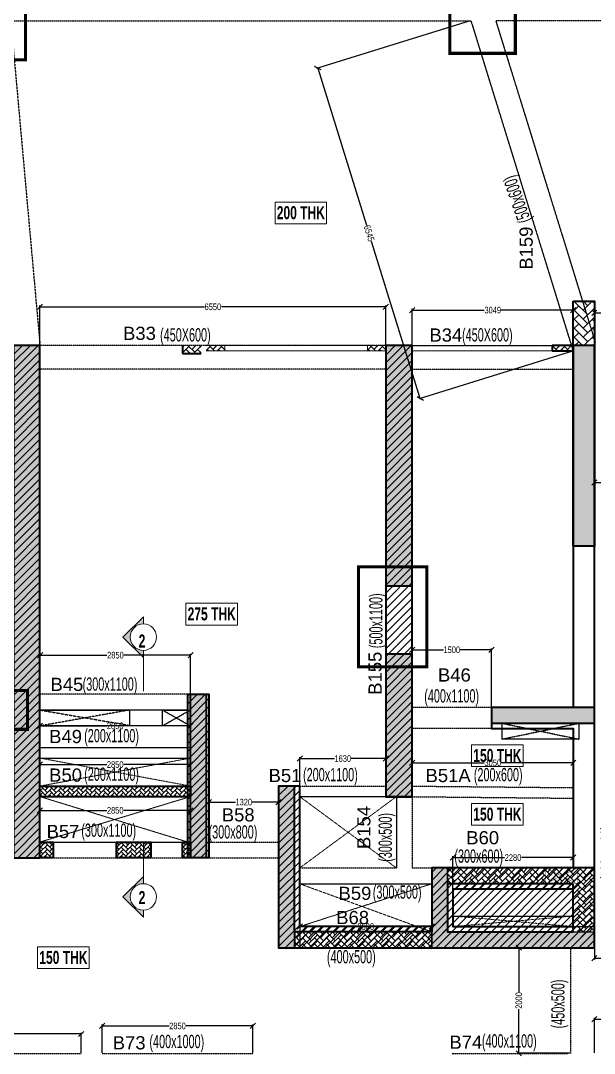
# Model space of a CAD drawing. Header units: millimetres. Extents: x 18542 to 87256, y 14692 to 73451.
# Drawn here: x 40774 to 51640, y 34012 to 53562 of the extents above; entities that cross this region are included whole.
import ezdxf
from ezdxf.enums import TextEntityAlignment as Align

# ---------------------------------------------------------------- set-up
doc = ezdxf.new("R2010")
doc.units = ezdxf.units.MM
doc.linetypes.add('HIDDEN', pattern=[0.375, 0.25, -0.125])
for name, color, linetype, lineweight in [('A-FLOR-IDEN', 11, 'Continuous', 9), ('A-HIDD-ABVE', 8, 'HIDDEN', 20), ('G-ANNO-SYMB', 1, 'Continuous', 9), ('S-BEAM-IDEN', 2, 'Continuous', 9), ('S-COLS', 5, 'Continuous', 35), ('S-WALL', 4, 'Continuous', 18)]:
    doc.layers.add(name, color=color, linetype=linetype, lineweight=lineweight)
for name, color, linetype in [('Beam Nos', 7, 'Continuous'), ('changes', 7, 'Continuous'), ('CUTOUT', 4, 'Continuous'), ('S-BEAM', 7, 'Continuous'), ('S-COL HATCH', 9, 'Continuous'), ('S-CUTOUT', 1, 'Continuous'), ('S-DIM', 7, 'Continuous')]:
    doc.layers.add(name, color=color, linetype=linetype)
doc.styles.add('SC-BBS1', font='SansSerif')
doc.styles.add('SOBHA', font='swisscl.ttf')
doc.styles.add('sobha.sed', font='swisscl.ttf')
doc.styles.add('Swis721 LtCn BT', font='swisscl.ttf', dxfattribs={"width": 0.9, "height": 233.355162})
doc.styles.add('Swis721 LtCn BT_B', font='', dxfattribs={"width": 0.9, "height": 246.918336})
doc.styles.get('Swis721 LtCn BT_B').set_extended_font_data('Swis721 LtCn BT', bold=True)
doc.dimstyles.new('S-100', dxfattribs={"dimscale": 100, "dimtxt": 2.5, "dimasz": 1.5, "dimexe": 1.5, "dimexo": 1.5, "dimgap": 0.1, "dimtad": 0, "dimdec": 0, "dimrnd": 0.0005, "dimzin": 0, "dimdsep": 46, "dimtxsty": 'SOBHA', "dimblk": 'OBLIQUE', "dimcen": 0.09, "dimclrd": 8, "dimclre": 8, "dimclrt": 6, "dimadec": 0, "dimazin": 0, "dimtfac": 1, "dimtdec": 0, "dimtofl": 0, "dimtmove": 0, "dimatfit": 3, "dimfxl": 1.5, "dimfxlon": 1, "dimtolj": 1, "dimtzin": 0, "dimlwd": -1, "dimlwe": -1, "dimarcsym": 0})
doc.dimstyles.new('S-50', dxfattribs={"dimscale": 50, "dimtxt": 2.5, "dimasz": 2, "dimexe": 0.5, "dimexo": 0.25, "dimgap": 0.25, "dimtad": 0, "dimdec": 0, "dimrnd": 0.0005, "dimzin": 0, "dimdsep": 46, "dimtxsty": 'sobha.sed', "dimblk": 'OBLIQUE', "dimcen": 0.09, "dimclrd": 8, "dimclre": 8, "dimclrt": 6, "dimadec": 0, "dimazin": 0, "dimtfac": 1, "dimtdec": 0, "dimtofl": 0, "dimtmove": 2, "dimatfit": 3, "dimfxl": 0.18, "dimtolj": 1, "dimtzin": 0, "dimlwd": -1, "dimlwe": -1, "dimarcsym": 0})
pattern_1 = [(45, (-31699446.87, 20890861.25), (-75.1300955, 75.1300955), [])]
pattern_2 = [(45, (-31802317.5, 20729084.55), (0, 113.13708499), [240, -80]), (135, (-31802260.93, 20729141.12), (9e-15, 113.13708499), [240, -80])]
pattern_3 = [(45, (-15037.47, -17858.63), (0, 107.76307), [228.6, -76.2]), (135, (-14983.584, -17804.75), (7e-15, 107.76307), [228.6, -76.2])]
pattern_4 = [(45, (-15037.89, -17858.63), (0, 107.76307), [228.6, -76.2]), (135, (-14984.01, -17804.744), (7e-15, 107.76307), [228.6, -76.2])]

# ---------------------------------------------------------------- blocks, each defined once
blk = doc.blocks.new('A$Cd226b1b4')
at = {"layer": 'S-COL HATCH', "transparency": 33554687}
h = blk.add_hatch(dxfattribs=at)
h.set_pattern_fill('ANSI31', color=256, scale=850)
h.set_pattern_definition(pattern_1)
h.paths.add_polyline_path([(12525, 12225), (13025, 12225), (13025, 21925), (12525, 21925)])
h = blk.add_hatch(dxfattribs=at)
h.set_pattern_fill('ANSI31', color=256, scale=850)
h.set_pattern_definition(pattern_1)
h.paths.add_polyline_path([(19575, 13385), (20075, 13385), (20075, 21925), (19575, 21925)])
h = blk.add_hatch(dxfattribs=at)
h.set_pattern_fill('ANSI31', color=256, scale=850)
h.set_pattern_definition(pattern_1)
h.paths.add_polyline_path([(15825, 12225), (16225, 12225), (16225, 15325), (15825, 15325)])
h = blk.add_hatch(dxfattribs=at)
h.set_pattern_fill('ANSI31', color=256, scale=850)
h.set_pattern_definition(pattern_1)
h.paths.add_polyline_path([(17945, 10925), (17945, 13585), (17545, 13585), (17545, 10525), (17945, 10525)])
h = blk.add_hatch(dxfattribs=at)
h.set_pattern_fill('ANSI31', color=256, scale=850)
h.set_pattern_definition(pattern_1)
h.paths.add_polyline_path([(23125, 12035), (20445, 12035), (20445, 10925), (17945, 10925), (17945, 13585), (17545, 13585), (17545, 10525), (23525, 10525), (23525, 12035)])
h = blk.add_hatch(dxfattribs=at)
h.set_pattern_fill('ANSI31', color=256, scale=850)
h.set_pattern_definition(pattern_1)
h.paths.add_polyline_path([(23525, 10525), (23525, 10925), (23125, 10925), (20845, 10925), (20845, 11635), (20845, 12035), (20445, 12035), (20445, 10925), (20445, 10525)])
h = blk.add_hatch(dxfattribs=at)
h.set_pattern_fill('ANSI31', color=256, scale=850)
h.set_pattern_definition([(45, (-31791544.17, 20890558.58), (-75.1300955, 75.1300955), [])])
h.paths.add_polyline_path([(20845, 11734), (23125, 11734), (23125, 11634), (20845, 11634)])
h = blk.add_hatch(dxfattribs=at)
h.set_pattern_fill('ANSI31', color=256, scale=850)
h.set_pattern_definition([(45, (-31794444.17, 20889749.36), (-75.1300955, 75.1300955), [])])
h.paths.add_polyline_path([(17945, 10925), (20445, 10925), (20445, 10824), (17945, 10824)])
at = {"layer": 'changes'}
for p, q in [((20845, 11635), (20845, 12035)), ((23125, 12035), (23525, 12035)), ((17945, 10925), (17945, 10525)), ((20445, 10925), (20445, 10525)), ((23125, 10925), (23525, 10925))]:
    blk.add_line(p, q, dxfattribs=at)
at = {"layer": 'S-COLS', "elevation": 0}
for points in [[(12525, 12225), (13025, 12225), (13025, 21925), (12525, 21925)], [(19575, 13385), (20075, 13385), (20075, 21925), (19575, 21925)], [(15825, 15325), (16225, 15325), (16225, 12225), (15825, 12225)], [(23125, 11635), (20845, 11635), (20845, 10925), (23125, 10925)]]:
    blk.add_lwpolyline(points, close=True, dxfattribs=at)
blk.add_lwpolyline([(23525, 10525), (23525, 21925), (23125, 21925), (23125, 15075), (21575, 15075), (21575, 14675), (23125, 14675), (23125, 12035), (20445, 12035), (20445, 10925), (17945, 10925), (17945, 13585), (17545, 13585), (17545, 10525), (23525, 10525)], dxfattribs=at)
blk = doc.blocks.new('A$Cbe320e20')
at = {"layer": 'S-COL HATCH'}
h = blk.add_hatch(dxfattribs=at)
h.set_pattern_fill('AR-HBONE', color=256, scale=30)
h.set_pattern_definition([(45, (-31802317.5, 20729084.55), (0, 169.7056275), [360, -120]), (135, (-31802232.65, 20729169.4), (1e-14, 169.7056275), [360, -120])])
h.paths.add_polyline_path([(15654, 17040), (15254, 17040), (15254, 16206), (15254, 16206), (15654, 16206)])
at = {"layer": 'S-COL HATCH', "transparency": 33554687}
h = blk.add_hatch(color=256, dxfattribs=at)
h.dxf.hatch_style = 1
h.paths.add_polyline_path([(4654, 6500), (5154, 6500), (5154, 16200), (4654, 16200)])
h = blk.add_hatch(color=256, dxfattribs=at)
h.dxf.hatch_style = 1
h.paths.add_polyline_path([(11704, 11650), (12204, 11650), (12204, 16200), (11704, 16200)])
h = blk.add_hatch(color=256, dxfattribs=at)
h.dxf.hatch_style = 1
h.paths.add_polyline_path([(15254, 16206), (15654, 16206), (15654, 12400), (15254, 12400)])
h = blk.add_hatch(color=256, dxfattribs=at)
h.dxf.hatch_style = 1
h.paths.add_polyline_path([(12204, 10360), (11704, 10360), (11704, 7660), (12204, 7660)])
h = blk.add_hatch(color=256, dxfattribs=at)
h.dxf.hatch_style = 1
h.paths.add_polyline_path([(8004, 6500), (8304, 6500), (8304, 9600), (8004, 9600)])
h = blk.add_hatch(color=256, dxfattribs=at)
h.dxf.hatch_style = 1
h.paths.add_polyline_path([(15654, 9350), (13704, 9350), (13704, 9050), (15654, 9050)])
at = {"layer": 'S-COL HATCH'}
h = blk.add_hatch(dxfattribs=at)
h.set_pattern_fill('AR-HBONE', color=256, scale=15)
h.set_pattern_definition([(45, (-31365336.03, 20949949.553), (0, 84.85281374), [180, -60]), (135, (-31365293.6, 20949991.98), (7e-15, 84.85281374), [180, -60])])
h.paths.add_polyline_path([(5154, 7860), (5154, 7660), (8004, 7660), (8004, 7860)])
at = {"layer": 'S-COL HATCH', "transparency": 33554687}
h = blk.add_hatch(color=256, dxfattribs=at)
h.dxf.hatch_style = 1
h.paths.add_polyline_path([(9974, 7860), (9674, 7860), (9674, 4800), (9974, 4800), (9974, 5100)])
at = {"layer": 'S-COL HATCH'}
h = blk.add_hatch(dxfattribs=at)
h.set_pattern_fill('AR-HBONE', color=256, scale=15)
h.set_pattern_definition([(45, (-31367286.02, 20948789.55), (0, 84.85281374), [180, -60]), (135, (-31367243.596, 20948831.98), (7e-15, 84.85281374), [180, -60])])
h.paths.add_polyline_path([(5154, 6500), (5404, 6500), (5404, 6800), (5154, 6800)])
h = blk.add_hatch(dxfattribs=at)
h.set_pattern_fill('AR-HBONE', color=256, scale=15)
h.set_pattern_definition([(45, (-31365336.03, 20948789.553), (0, 84.85281374), [180, -60]), (135, (-31365293.6, 20948831.98), (7e-15, 84.85281374), [180, -60])])
h.paths.add_polyline_path([(6604, 6800), (6604, 6500), (7254, 6500), (7254, 6800)])
h = blk.add_hatch(dxfattribs=at)
h.set_pattern_fill('AR-HBONE', color=256, scale=15)
h.set_pattern_definition([(45, (-31364586.025, 20948789.55), (0, 84.85281374), [180, -60]), (135, (-31364543.6, 20948831.98), (7e-15, 84.85281374), [180, -60])])
h.paths.add_polyline_path([(7854, 6800), (7854, 6500), (8004, 6500), (8004, 6800)])
at = {"layer": 'S-COL HATCH', "transparency": 33554687}
h = blk.add_hatch(color=256, dxfattribs=at)
h.dxf.hatch_style = 1
h.paths.add_polyline_path([(12574, 6310), (12874, 6310), (12874, 5100), (15654, 5100), (15654, 4800), (12574, 4800)])
at = {"layer": 'S-COL HATCH'}
h = blk.add_hatch(dxfattribs=at)
h.set_pattern_fill('AR-HBONE', color=256, scale=20)
h.set_pattern_definition(pattern_2)
h.paths.add_polyline_path([(15254, 6010), (15254, 5100), (15254, 5100), (15254, 5100), (15654, 5100), (15654, 6310), (12874, 6310), (12874, 6010), (12874, 6010)])
h = blk.add_hatch(dxfattribs=at)
h.set_pattern_fill('AR-HBONE', color=256, scale=20)
h.set_pattern_definition(pattern_2)
h.paths.add_polyline_path([(12574, 5100), (9974, 5100), (9974, 4800), (12574, 4800)])
at = {"layer": 'S-WALL'}
h = blk.add_hatch(dxfattribs=at)
h.set_pattern_fill('FP_1', color=1, style=0, pattern_type=2)
h.set_pattern_definition(pattern_4)
h.paths.add_polyline_path([(8205, 16050), (8205, 16200), (7855, 16200), (7855, 16050)])
h = blk.add_hatch(dxfattribs=at)
h.set_pattern_fill('FP_1', color=1, style=0, pattern_type=2)
h.set_pattern_definition(pattern_4)
h.paths.add_polyline_path([(8205, 16050), (8205, 16200), (7855, 16200), (7855, 16050)])
h = blk.add_hatch(dxfattribs=at)
h.set_pattern_fill('FP_1', color=1, style=0, pattern_type=2)
h.set_pattern_definition([(45, (-18086.774, -17858.63), (0, 107.76307), [228.6, -76.2]), (135, (-18032.89, -17804.745), (7e-15, 107.76307), [228.6, -76.2])])
h.paths.add_polyline_path([(8656, 16100), (8656, 16200), (8306, 16200), (8306, 16100)])
h = blk.add_hatch(dxfattribs=at)
h.set_pattern_fill('FP_1', color=1, style=0, pattern_type=2)
h.set_pattern_definition(pattern_3)
h.paths.add_polyline_path([(11705, 16100), (11705, 16200), (11355, 16200), (11355, 16100)])
h = blk.add_hatch(dxfattribs=at)
h.set_pattern_fill('FP_1', color=1, style=0, pattern_type=2)
h.set_pattern_definition(pattern_3)
h.paths.add_polyline_path([(11705, 16100), (11705, 16200), (11355, 16200), (11355, 16100)])
h = blk.add_hatch(dxfattribs=at)
h.set_pattern_fill('FP_1', color=1, style=0, pattern_type=2)
h.set_pattern_definition(pattern_3)
h.paths.add_polyline_path([(15255, 16100), (15255, 16200), (14855, 16200), (14855, 16100)])
h = blk.add_hatch(dxfattribs=at)
h.set_pattern_fill('FP_1', color=1, style=0, pattern_type=2)
h.set_pattern_definition(pattern_3)
h.paths.add_polyline_path([(15255, 16100), (15255, 16200), (14855, 16200), (14855, 16100)])
at = {"layer": 'changes'}
for p, q in [((15254, 16206), (15654, 16206)), ((15654, 5100), (15654, 4800))]:
    blk.add_line(p, q, dxfattribs=at)
blk.add_lwpolyline([(12574, 6310), (12874, 6310), (12874, 5100), (15654, 5100), (15654, 4800), (12574, 4800)], close=True, dxfattribs=at)
at = {"layer": 'S-COL HATCH'}
blk.add_line((12874, 6010), (12874, 6310), dxfattribs=at)
at = {"layer": 'S-COLS'}
blk.add_line((9974, 5100), (9974, 4800), dxfattribs=at)
for points in [[(15254, 17040), (15654, 17040), (15654, 12400), (15254, 12400)], [(11704, 11650), (12204, 11650), (12204, 16200), (11704, 16200)], [(11704, 10360), (11704, 7660), (12204, 7660), (12204, 10360)], [(15654, 9350), (13704, 9350), (13704, 9050), (15654, 9050)], [(9674, 7860), (9674, 4800), (15654, 4800), (15654, 6310), (12574, 6310), (12574, 5100), (9974, 5100), (9974, 7860), (9674, 7860)], [(15254, 6010), (12874, 6010), (12874, 5100), (15254, 5100)]]:
    blk.add_lwpolyline(points, close=True, dxfattribs=at)
at = {"layer": 'S-COLS', "elevation": 0}
for points in [[(4654, 6500), (5154, 6500), (5154, 16200), (4654, 16200)], [(8004, 9600), (8304, 9600), (8304, 6500), (8004, 6500)], [(8004, 7660), (5154, 7660), (5154, 7860), (8004, 7860)], [(5404, 6500), (5154, 6500), (5154, 6800), (5404, 6800)], [(7254, 6500), (6604, 6500), (6604, 6800), (7254, 6800)], [(8004, 6500), (7854, 6500), (7854, 6800), (8004, 6800)]]:
    blk.add_lwpolyline(points, close=True, dxfattribs=at)
at = {"layer": 'S-CUTOUT', "const_width": 10}
blk.add_lwpolyline([(14729, 6310), (15329, 6310), (15329, 6010), (14729, 6010)], close=True, dxfattribs=at)
for points in [[(14729, 6310), (15329, 6010)], [(15329, 6310), (14729, 6010)]]:
    blk.add_lwpolyline(points, dxfattribs=at)
at = {"layer": 'S-WALL', "lineweight": 35}
for p, q in [((5155, 16200), (4305, 16200)), ((7855, 16200), (7855, 16050)), ((7855, 16050), (8205, 16050)), ((15255, 16200), (14855, 16200)), ((14855, 16200), (14855, 16100)), ((14855, 16100), (15255, 16100))]:
    blk.add_line(p, q, dxfattribs=at)
at = {"layer": 'S-WALL', "color": 7}
for p, q in [((8304, 16200), (11355, 16200)), ((11704, 16100), (8304, 16100)), ((8655, 16200), (8655, 16100)), ((11355, 16200), (11355, 16100)), ((12205, 16200), (11355, 16200)), ((12205, 16200), (14855, 16200)), ((14855, 16100), (12205, 16100))]:
    blk.add_line(p, q, dxfattribs=at)
blk = doc.blocks.new('Detail View - M_Section Head - Structural Type 1-785420-STILT FLOOR FRAMING PLAN')
at = {"layer": 'G-ANNO-SYMB'}
h = blk.add_hatch(color=9, dxfattribs=at)
edge = h.paths.add_edge_path(flags=0)
edge.add_line((-8.5, 0), (-9.86, 0))
edge.add_line((-9.86, 0), (-5.99, 3.87))
edge.add_line((-5.99, 3.87), (-2.12, 0))
edge.add_line((-2.12, 0), (-3.5, 0))
edge.add_arc((-6, 0), 2.5, 360, 540)
for p, q in [((-5.99, 3.87), (-9.86, 0)), ((-5.99, 3.87), (-2.12, 0)), ((-8.5, 0), (-9.86, 0)), ((-3.5, 0), (-2.12, 0))]:
    blk.add_line(p, q, dxfattribs=at)
at = {"layer": 'G-ANNO-SYMB', "color": 5}
for p, q in [((-5.99, 3.87), (-9.86, 0)), ((-2.12, 0), (-5.99, 3.87)), ((-9.86, 0), (-8.5, 0)), ((-3.5, 0), (4.24, 0)), ((-3.5, 0), (-2.12, 0))]:
    blk.add_line(p, q, dxfattribs=at)
at = {"layer": 'G-ANNO-SYMB'}
blk.add_arc((-6, 0), 2.5, 360, 180, dxfattribs=at)
at = {"layer": 'G-ANNO-SYMB', "color": 5}
for start, end in [(360, 180), (180, 360)]:
    blk.add_arc((-6, 0), 2.5, start, end, dxfattribs=at)
blk = doc.blocks.new('A$Cf6edaa24')
at = {"layer": 'CUTOUT', "color": 8, "linetype": 'HIDDEN'}
for p, q in [((11520, 3100), (9830, 2800)), ((9830, 3100), (11520, 2811)), ((12680, 3100), (12150, 2800)), ((12150, 3100), (12680, 2800)), ((18580, 2550), (20030, 2850)), ((18580, 2850), (20030, 2550))]:
    blk.add_line(p, q, dxfattribs=at)
at = {"layer": 'CUTOUT'}
for points in [[(9830, 3100), (11520, 3100), (11520, 2800), (9830, 2800)], [(12150, 3100), (12680, 3100), (12680, 2800), (12150, 2800)], [(18580, 2850), (20030, 2850), (20030, 2550), (18580, 2550)]]:
    blk.add_lwpolyline(points, close=True, dxfattribs=at)
blk = doc.blocks.new('_OBLIQUE')
at = {"color": 0, "linetype": 'ByBlock'}
blk.add_line((-0.5, -0.5), (0.5, 0.5), dxfattribs=at)
blk = doc.blocks.new('*D243')
at = {"layer": 'Defpoints', "color": 0, "transparency": 16777216}
for p in [(51236, 37093), (51926, 37093), (51536, 36461)]:
    blk.add_point(p, dxfattribs=at)
at = {"layer": 'S-COLS', "color": 8, "transparency": 16777216}
for p, q in [((51926, 37093), (51926, 37243)), ((51776, 37093), (52076, 37093)), ((51926, 36461), (51926, 37093)), ((51776, 36461), (52076, 36461))]:
    blk.add_line(p, q, dxfattribs=at)
at = {"layer": 'S-COLS', "color": 8, "transparency": 16777216, "xscale": 150, "yscale": 150, "zscale": 150}
for p, rotation in [((51926, 37093), 90), ((51926, 36461), 270)]:
    blk.add_blockref('_OBLIQUE', p, dxfattribs=dict(at, rotation=rotation))
at = {"layer": 'S-COLS', "color": 6, "transparency": 16777216, "insert": (51926, 37801), "char_height": 250, "attachment_point": 5, "rotation": 90, "style": 'SOBHA'}
blk.add_mtext('\\A1;{\\W0.8;\\C2;(400x1100)}', dxfattribs=at)
blk = doc.blocks.new('*D278')
at = {"layer": 'Defpoints', "color": 0, "transparency": 16777216}
for p in [(47690, 48144), (41140, 47412, 0), (47690, 47411)]:
    blk.add_point(p, dxfattribs=at)
at = {"layer": 'S-DIM', "color": 8, "transparency": 16777216}
for p, q in [((41140, 47424), (41140, 48169)), ((41140, 48144), (44254, 48144)), ((47690, 48144), (44576, 48144)), ((47690, 47423), (47690, 48169))]:
    blk.add_line(p, q, dxfattribs=at)
at = {"layer": 'S-DIM', "color": 8, "transparency": 16777216, "xscale": 100, "yscale": 100, "zscale": 100, "rotation": 180}
blk.add_blockref('_OBLIQUE', (41140, 48144), dxfattribs=at)
at = {"layer": 'S-DIM', "color": 8, "transparency": 16777216, "xscale": 100, "yscale": 100, "zscale": 100}
blk.add_blockref('_OBLIQUE', (47690, 48144), dxfattribs=at)
at = {"layer": 'S-DIM', "color": 6, "transparency": 16777216, "insert": (44415, 48144), "char_height": 125, "attachment_point": 5, "style": 'sobha.sed'}
blk.add_mtext('\\A1;6550', dxfattribs=at)
blk = doc.blocks.new('*D279')
at = {"layer": 'Defpoints', "color": 0, "transparency": 16777216}
for p in [(51240, 48082), (48191, 47411), (51240, 47417)]:
    blk.add_point(p, dxfattribs=at)
at = {"layer": 'S-DIM', "color": 8, "transparency": 16777216}
for p, q in [((48191, 47423), (48191, 48107)), ((51240, 47429), (51240, 48107)), ((48191, 48082), (49555, 48082)), ((51240, 48082), (49877, 48082))]:
    blk.add_line(p, q, dxfattribs=at)
at = {"layer": 'S-DIM', "color": 8, "transparency": 16777216, "xscale": 100, "yscale": 100, "zscale": 100, "rotation": 180}
blk.add_blockref('_OBLIQUE', (48191, 48082), dxfattribs=at)
at = {"layer": 'S-DIM', "color": 8, "transparency": 16777216, "xscale": 100, "yscale": 100, "zscale": 100}
blk.add_blockref('_OBLIQUE', (51240, 48082), dxfattribs=at)
at = {"layer": 'S-DIM', "color": 6, "transparency": 16777216, "insert": (49716, 48082), "char_height": 125, "attachment_point": 5, "style": 'sobha.sed'}
blk.add_mtext('\\A1;3049', dxfattribs=at)
blk = doc.blocks.new('*D280')
at = {"layer": 'Defpoints', "color": 0, "transparency": 16777216}
for p in [(57840, 48029), (51640, 47411), (57840, 47417)]:
    blk.add_point(p, dxfattribs=at)
at = {"layer": 'S-DIM', "color": 8, "transparency": 16777216}
for p, q in [((51640, 47424), (51640, 48054)), ((51640, 48029), (54579, 48029)), ((57840, 48029), (54901, 48029)), ((57840, 47429), (57840, 48054))]:
    blk.add_line(p, q, dxfattribs=at)
at = {"layer": 'S-DIM', "color": 8, "transparency": 16777216, "xscale": 100, "yscale": 100, "zscale": 100, "rotation": 180}
blk.add_blockref('_OBLIQUE', (51640, 48029), dxfattribs=at)
at = {"layer": 'S-DIM', "color": 8, "transparency": 16777216, "xscale": 100, "yscale": 100, "zscale": 100}
blk.add_blockref('_OBLIQUE', (57840, 48029), dxfattribs=at)
at = {"layer": 'S-DIM', "color": 6, "transparency": 16777216, "insert": (54740, 48029), "char_height": 125, "attachment_point": 5, "style": 'sobha.sed'}
blk.add_mtext('\\A1;6200', dxfattribs=at)
blk = doc.blocks.new('*D360')
at = {"layer": 'Defpoints', "color": 0, "transparency": 16777216}
for p in [(57840, 44819), (51640, 44012), (57840, 44012)]:
    blk.add_point(p, dxfattribs=at)
at = {"layer": 'S-DIM', "color": 8, "transparency": 16777216}
for p, q in [((51640, 44024), (51640, 44844)), ((51640, 44819), (54579, 44819)), ((57840, 44819), (54901, 44819)), ((57840, 44024), (57840, 44844))]:
    blk.add_line(p, q, dxfattribs=at)
at = {"layer": 'S-DIM', "color": 8, "transparency": 16777216, "xscale": 100, "yscale": 100, "zscale": 100, "rotation": 180}
blk.add_blockref('_OBLIQUE', (51640, 44819), dxfattribs=at)
at = {"layer": 'S-DIM', "color": 8, "transparency": 16777216, "xscale": 100, "yscale": 100, "zscale": 100}
blk.add_blockref('_OBLIQUE', (57840, 44819), dxfattribs=at)
at = {"layer": 'S-DIM', "color": 6, "transparency": 16777216, "insert": (54740, 44819), "char_height": 125, "attachment_point": 5, "style": 'sobha.sed'}
blk.add_mtext('\\A1;6200', dxfattribs=at)
blk = doc.blocks.new('*D362')
at = {"layer": 'Defpoints', "color": 0, "transparency": 16777216}
for p in [(43994, 41549), (41144, 40511), (43994, 40511)]:
    blk.add_point(p, dxfattribs=at)
at = {"layer": 'S-DIM', "color": 8, "transparency": 16777216}
for p, q in [((41144, 40523), (41144, 41574)), ((41144, 41549), (42408, 41549)), ((43994, 41549), (42730, 41549)), ((43994, 40523), (43994, 41574))]:
    blk.add_line(p, q, dxfattribs=at)
at = {"layer": 'S-DIM', "color": 8, "transparency": 16777216, "xscale": 100, "yscale": 100, "zscale": 100, "rotation": 180}
blk.add_blockref('_OBLIQUE', (41144, 41549), dxfattribs=at)
at = {"layer": 'S-DIM', "color": 8, "transparency": 16777216, "xscale": 100, "yscale": 100, "zscale": 100}
blk.add_blockref('_OBLIQUE', (43994, 41549), dxfattribs=at)
at = {"layer": 'S-DIM', "color": 6, "transparency": 16777216, "insert": (42569, 41549), "char_height": 125, "attachment_point": 5, "style": 'sobha.sed'}
blk.add_mtext('\\A1;2850', dxfattribs=at)
blk = doc.blocks.new('*D363')
at = {"layer": 'Defpoints', "color": 0, "transparency": 16777216}
for p in [(49690, 41651), (48190, 40162), (49690, 40161)]:
    blk.add_point(p, dxfattribs=at)
at = {"layer": 'S-DIM', "color": 8, "transparency": 16777216}
for p, q in [((48190, 40174), (48190, 41676)), ((48190, 41651), (48781, 41651)), ((49690, 41651), (49100, 41651)), ((49690, 40174), (49690, 41676))]:
    blk.add_line(p, q, dxfattribs=at)
at = {"layer": 'S-DIM', "color": 8, "transparency": 16777216, "xscale": 100, "yscale": 100, "zscale": 100, "rotation": 180}
blk.add_blockref('_OBLIQUE', (48190, 41651), dxfattribs=at)
at = {"layer": 'S-DIM', "color": 8, "transparency": 16777216, "xscale": 100, "yscale": 100, "zscale": 100}
blk.add_blockref('_OBLIQUE', (49690, 41651), dxfattribs=at)
at = {"layer": 'S-DIM', "color": 6, "transparency": 16777216, "insert": (48940, 41651), "char_height": 125, "attachment_point": 5, "style": 'sobha.sed'}
blk.add_mtext('\\A1;1500', dxfattribs=at)
blk = doc.blocks.new('*D366')
at = {"layer": 'Defpoints', "color": 0, "transparency": 16777216}
for p in [(43990, 40211), (41140, 39802), (43990, 39802)]:
    blk.add_point(p, dxfattribs=at)
at = {"layer": 'S-DIM', "color": 8, "transparency": 16777216}
for p, q in [((41140, 39814), (41140, 40236)), ((41140, 40211), (42405, 40211)), ((43990, 40211), (42726, 40211)), ((43990, 39814), (43990, 40236))]:
    blk.add_line(p, q, dxfattribs=at)
at = {"layer": 'S-DIM', "color": 8, "transparency": 16777216, "xscale": 100, "yscale": 100, "zscale": 100, "rotation": 180}
blk.add_blockref('_OBLIQUE', (41140, 40211), dxfattribs=at)
at = {"layer": 'S-DIM', "color": 8, "transparency": 16777216, "xscale": 100, "yscale": 100, "zscale": 100}
blk.add_blockref('_OBLIQUE', (43990, 40211), dxfattribs=at)
at = {"layer": 'S-DIM', "color": 6, "transparency": 16777216, "insert": (42565, 40211), "char_height": 125, "attachment_point": 5, "style": 'sobha.sed'}
blk.add_mtext('\\A1;2850', dxfattribs=at)
blk = doc.blocks.new('*D367')
at = {"layer": 'Defpoints', "color": 0, "transparency": 16777216}
for p in [(43990, 39478), (41140, 39071, 0), (43990, 39072)]:
    blk.add_point(p, dxfattribs=at)
at = {"layer": 'S-DIM', "color": 8, "transparency": 16777216}
for p, q in [((41140, 39083), (41140, 39503)), ((43990, 39084), (43990, 39503)), ((41140, 39478), (42405, 39478)), ((43990, 39478), (42726, 39478))]:
    blk.add_line(p, q, dxfattribs=at)
at = {"layer": 'S-DIM', "color": 8, "transparency": 16777216, "xscale": 100, "yscale": 100, "zscale": 100, "rotation": 180}
blk.add_blockref('_OBLIQUE', (41140, 39478), dxfattribs=at)
at = {"layer": 'S-DIM', "color": 8, "transparency": 16777216, "xscale": 100, "yscale": 100, "zscale": 100}
blk.add_blockref('_OBLIQUE', (43990, 39478), dxfattribs=at)
at = {"layer": 'S-DIM', "color": 6, "transparency": 16777216, "insert": (42565, 39478), "char_height": 125, "attachment_point": 5, "style": 'sobha.sed'}
blk.add_mtext('\\A1;2850', dxfattribs=at)
blk = doc.blocks.new('*D368')
at = {"layer": 'Defpoints', "color": 0, "transparency": 16777216}
for p in [(47690, 39591), (46060, 39071), (47690, 39072)]:
    blk.add_point(p, dxfattribs=at)
at = {"layer": 'S-DIM', "color": 8, "transparency": 16777216}
for p, q in [((46060, 39084), (46060, 39616)), ((46060, 39591), (46716, 39591)), ((47690, 39591), (47035, 39591)), ((47690, 39084), (47690, 39616))]:
    blk.add_line(p, q, dxfattribs=at)
at = {"layer": 'S-DIM', "color": 8, "transparency": 16777216, "xscale": 100, "yscale": 100, "zscale": 100, "rotation": 180}
blk.add_blockref('_OBLIQUE', (46060, 39591), dxfattribs=at)
at = {"layer": 'S-DIM', "color": 8, "transparency": 16777216, "xscale": 100, "yscale": 100, "zscale": 100}
blk.add_blockref('_OBLIQUE', (47690, 39591), dxfattribs=at)
at = {"layer": 'S-DIM', "color": 6, "transparency": 16777216, "insert": (46875, 39591), "char_height": 125, "attachment_point": 5, "style": 'sobha.sed'}
blk.add_mtext('\\A1;1630', dxfattribs=at)
blk = doc.blocks.new('*D369')
at = {"layer": 'Defpoints', "color": 0, "transparency": 16777216}
for p in [(51242, 39511), (48192, 39071), (51242, 39041)]:
    blk.add_point(p, dxfattribs=at)
at = {"layer": 'S-DIM', "color": 8, "transparency": 16777216}
for p, q in [((48192, 39083), (48192, 39536)), ((48192, 39511), (49556, 39511)), ((51242, 39511), (49878, 39511)), ((51242, 39054), (51242, 39536))]:
    blk.add_line(p, q, dxfattribs=at)
at = {"layer": 'S-DIM', "color": 8, "transparency": 16777216, "xscale": 100, "yscale": 100, "zscale": 100, "rotation": 180}
blk.add_blockref('_OBLIQUE', (48192, 39511), dxfattribs=at)
at = {"layer": 'S-DIM', "color": 8, "transparency": 16777216, "xscale": 100, "yscale": 100, "zscale": 100}
blk.add_blockref('_OBLIQUE', (51242, 39511), dxfattribs=at)
at = {"layer": 'S-DIM', "color": 6, "transparency": 16777216, "insert": (49717, 39511), "char_height": 125, "attachment_point": 5, "style": 'sobha.sed'}
blk.add_mtext('\\A1;3050', dxfattribs=at)
blk = doc.blocks.new('*D311')
at = {"layer": 'Defpoints', "color": 0, "transparency": 16777216}
for p in [(46060, 37222), (48560, 37222), (46060, 36411)]:
    blk.add_point(p, dxfattribs=at)
at = {"layer": 'S-DIM', "color": 8, "transparency": 16777216}
for p, q in [((46060, 37209), (46060, 36386)), ((48560, 37209), (48560, 36386)), ((46060, 36411), (47150, 36411)), ((48560, 36411), (47471, 36411))]:
    blk.add_line(p, q, dxfattribs=at)
at = {"layer": 'S-DIM', "color": 8, "transparency": 16777216, "xscale": 100, "yscale": 100, "zscale": 100, "rotation": 180}
blk.add_blockref('_OBLIQUE', (46060, 36411), dxfattribs=at)
at = {"layer": 'S-DIM', "color": 8, "transparency": 16777216, "xscale": 100, "yscale": 100, "zscale": 100}
blk.add_blockref('_OBLIQUE', (48560, 36411), dxfattribs=at)
at = {"layer": 'S-DIM', "color": 6, "transparency": 16777216, "insert": (47310, 36411), "char_height": 125, "attachment_point": 5, "style": 'sobha.sed'}
blk.add_mtext('\\A1;2500', dxfattribs=at)
blk = doc.blocks.new('*D312')
at = {"layer": 'Defpoints', "color": 0, "transparency": 16777216}
for p in [(48960, 37717), (48960, 37533), (51240, 37521)]:
    blk.add_point(p, dxfattribs=at)
at = {"layer": 'S-DIM', "color": 8, "transparency": 16777216}
for p, q in [((48960, 37546), (48960, 37742)), ((51240, 37534), (51240, 37742)), ((48960, 37717), (49940, 37717)), ((51240, 37717), (50261, 37717))]:
    blk.add_line(p, q, dxfattribs=at)
at = {"layer": 'S-DIM', "color": 8, "transparency": 16777216, "xscale": 100, "yscale": 100, "zscale": 100, "rotation": 180}
blk.add_blockref('_OBLIQUE', (48960, 37717), dxfattribs=at)
at = {"layer": 'S-DIM', "color": 8, "transparency": 16777216, "xscale": 100, "yscale": 100, "zscale": 100}
blk.add_blockref('_OBLIQUE', (51240, 37717), dxfattribs=at)
at = {"layer": 'S-DIM', "color": 6, "transparency": 16777216, "insert": (50100, 37717), "char_height": 125, "attachment_point": 5, "style": 'sobha.sed'}
blk.add_mtext('\\A1;2280', dxfattribs=at)
blk = doc.blocks.new('*D247')
at = {"layer": 'Defpoints', "color": 0, "transparency": 16777216}
for p in [(43990, 38611), (41140, 38012, 0), (43990, 38011, 0)]:
    blk.add_point(p, dxfattribs=at)
at = {"layer": 'S-DIM', "color": 8, "transparency": 16777216}
for p, q in [((41140, 38024), (41140, 38636)), ((41140, 38611), (42405, 38611)), ((43990, 38611), (42726, 38611)), ((43990, 38023), (43990, 38636))]:
    blk.add_line(p, q, dxfattribs=at)
at = {"layer": 'S-DIM', "color": 8, "transparency": 16777216, "xscale": 100, "yscale": 100, "zscale": 100, "rotation": 180}
blk.add_blockref('_OBLIQUE', (41140, 38611), dxfattribs=at)
at = {"layer": 'S-DIM', "color": 8, "transparency": 16777216, "xscale": 100, "yscale": 100, "zscale": 100}
blk.add_blockref('_OBLIQUE', (43990, 38611), dxfattribs=at)
at = {"layer": 'S-DIM', "color": 6, "transparency": 16777216, "insert": (42565, 38611), "char_height": 125, "attachment_point": 5, "style": 'sobha.sed'}
blk.add_mtext('\\A1;2850', dxfattribs=at)
blk = doc.blocks.new('*D248')
at = {"layer": 'Defpoints', "color": 0, "transparency": 16777216}
for p in [(45660, 38767), (44340, 38012), (45660, 38012)]:
    blk.add_point(p, dxfattribs=at)
at = {"layer": 'S-DIM', "color": 8, "transparency": 16777216}
for p, q in [((44340, 38024), (44340, 38792)), ((44340, 38767), (44841, 38767)), ((45660, 38767), (45160, 38767)), ((45660, 38024), (45660, 38792))]:
    blk.add_line(p, q, dxfattribs=at)
at = {"layer": 'S-DIM', "color": 8, "transparency": 16777216, "xscale": 100, "yscale": 100, "zscale": 100, "rotation": 180}
blk.add_blockref('_OBLIQUE', (44340, 38767), dxfattribs=at)
at = {"layer": 'S-DIM', "color": 8, "transparency": 16777216, "xscale": 100, "yscale": 100, "zscale": 100}
blk.add_blockref('_OBLIQUE', (45660, 38767), dxfattribs=at)
at = {"layer": 'S-DIM', "color": 6, "transparency": 16777216, "insert": (45000, 38767), "char_height": 125, "attachment_point": 5, "style": 'sobha.sed'}
blk.add_mtext('\\A1;1320', dxfattribs=at)
blk = doc.blocks.new('*D316')
at = {"layer": 'Defpoints', "color": 0, "transparency": 16777216}
for p in [(51640, 36012), (57840, 36012), (57840, 35812)]:
    blk.add_point(p, dxfattribs=at)
at = {"layer": 'S-DIM', "color": 8, "transparency": 16777216}
for p, q in [((51640, 35999), (51640, 35787)), ((57840, 35999), (57840, 35787)), ((51640, 35812), (54579, 35812)), ((57840, 35812), (54901, 35812))]:
    blk.add_line(p, q, dxfattribs=at)
at = {"layer": 'S-DIM', "color": 8, "transparency": 16777216, "xscale": 100, "yscale": 100, "zscale": 100, "rotation": 180}
blk.add_blockref('_OBLIQUE', (51640, 35812), dxfattribs=at)
at = {"layer": 'S-DIM', "color": 8, "transparency": 16777216, "xscale": 100, "yscale": 100, "zscale": 100}
blk.add_blockref('_OBLIQUE', (57840, 35812), dxfattribs=at)
at = {"layer": 'S-DIM', "color": 6, "transparency": 16777216, "insert": (54740, 35812), "char_height": 125, "attachment_point": 5, "style": 'sobha.sed'}
blk.add_mtext('\\A1;6200', dxfattribs=at)
blk = doc.blocks.new('*D317')
at = {"layer": 'Defpoints', "color": 0, "transparency": 16777216}
for p in [(51190, 36012), (50210, 34012), (51190, 34012)]:
    blk.add_point(p, dxfattribs=at)
at = {"layer": 'S-DIM', "color": 8, "transparency": 16777216}
for p, q in [((51178, 36012), (50185, 36012)), ((50210, 36012), (50210, 35172)), ((50210, 34012), (50210, 34851)), ((51178, 34012), (50185, 34012))]:
    blk.add_line(p, q, dxfattribs=at)
at = {"layer": 'S-DIM', "color": 8, "transparency": 16777216, "xscale": 100, "yscale": 100, "zscale": 100}
for p, rotation in [((50210, 36012), 90), ((50210, 34012), 270)]:
    blk.add_blockref('_OBLIQUE', p, dxfattribs=dict(at, rotation=rotation))
at = {"layer": 'S-DIM', "color": 6, "transparency": 16777216, "insert": (50210, 35012), "char_height": 125, "attachment_point": 5, "rotation": 90, "style": 'sobha.sed'}
blk.add_mtext('\\A1;2000', dxfattribs=at)
blk = doc.blocks.new('*D318')
at = {"layer": 'Defpoints', "color": 0, "transparency": 16777216}
for p in [(57840, 34656), (51640, 34012), (57840, 34012)]:
    blk.add_point(p, dxfattribs=at)
at = {"layer": 'S-DIM', "color": 8, "transparency": 16777216}
for p, q in [((51640, 34024), (51640, 34681)), ((51640, 34656), (54579, 34656)), ((57840, 34656), (54901, 34656)), ((57840, 34024), (57840, 34681))]:
    blk.add_line(p, q, dxfattribs=at)
at = {"layer": 'S-DIM', "color": 8, "transparency": 16777216, "xscale": 100, "yscale": 100, "zscale": 100, "rotation": 180}
blk.add_blockref('_OBLIQUE', (51640, 34656), dxfattribs=at)
at = {"layer": 'S-DIM', "color": 8, "transparency": 16777216, "xscale": 100, "yscale": 100, "zscale": 100}
blk.add_blockref('_OBLIQUE', (57840, 34656), dxfattribs=at)
at = {"layer": 'S-DIM', "color": 6, "transparency": 16777216, "insert": (54740, 34656), "char_height": 125, "attachment_point": 5, "style": 'sobha.sed'}
blk.add_mtext('\\A1;6200', dxfattribs=at)
blk = doc.blocks.new('*D254')
at = {"layer": 'Defpoints', "color": 0, "transparency": 16777216}
for p in [(41920, 34378), (35986, 34012), (41920, 34012)]:
    blk.add_point(p, dxfattribs=at)
at = {"layer": 'S-DIM', "color": 8, "transparency": 16777216}
for p, q in [((35986, 34024), (35986, 34403)), ((35986, 34378), (38792, 34378)), ((41920, 34378), (39115, 34378)), ((41920, 34024), (41920, 34403))]:
    blk.add_line(p, q, dxfattribs=at)
at = {"layer": 'S-DIM', "color": 8, "transparency": 16777216, "xscale": 100, "yscale": 100, "zscale": 100, "rotation": 180}
blk.add_blockref('_OBLIQUE', (35986, 34378), dxfattribs=at)
at = {"layer": 'S-DIM', "color": 8, "transparency": 16777216, "xscale": 100, "yscale": 100, "zscale": 100}
blk.add_blockref('_OBLIQUE', (41920, 34378), dxfattribs=at)
at = {"layer": 'S-DIM', "color": 6, "transparency": 16777216, "insert": (38953, 34378), "char_height": 125, "attachment_point": 5, "style": 'sobha.sed'}
blk.add_mtext('\\A1;5934', dxfattribs=at)
blk = doc.blocks.new('*D255')
at = {"layer": 'Defpoints', "color": 0, "transparency": 16777216}
for p in [(45170, 34530), (42320, 34012), (45170, 34011)]:
    blk.add_point(p, dxfattribs=at)
at = {"layer": 'S-DIM', "color": 8, "transparency": 16777216}
for p, q in [((42320, 34024), (42320, 34555)), ((42320, 34530), (43585, 34530)), ((45170, 34530), (43906, 34530)), ((45170, 34023), (45170, 34555))]:
    blk.add_line(p, q, dxfattribs=at)
at = {"layer": 'S-DIM', "color": 8, "transparency": 16777216, "xscale": 100, "yscale": 100, "zscale": 100, "rotation": 180}
blk.add_blockref('_OBLIQUE', (42320, 34530), dxfattribs=at)
at = {"layer": 'S-DIM', "color": 8, "transparency": 16777216, "xscale": 100, "yscale": 100, "zscale": 100}
blk.add_blockref('_OBLIQUE', (45170, 34530), dxfattribs=at)
at = {"layer": 'S-DIM', "color": 6, "transparency": 16777216, "insert": (43745, 34530), "char_height": 125, "attachment_point": 5, "style": 'sobha.sed'}
blk.add_mtext('\\A1;2850', dxfattribs=at)
blk = doc.blocks.new('*D450')
at = {"layer": 'Defpoints', "color": 0, "transparency": 16777216}
for p in [(49301, 53562), (51241, 47311), (48344, 46412)]:
    blk.add_point(p, dxfattribs=at)
at = {"layer": 'S-DIM', "color": 8, "transparency": 16777216}
for p, q in [((49289, 53558), (46380, 52655)), ((46404, 52662), (47326, 49691)), ((48344, 46412), (47421, 49383)), ((51229, 47307), (48320, 46404))]:
    blk.add_line(p, q, dxfattribs=at)
at = {"layer": 'S-DIM', "color": 8, "transparency": 16777216, "xscale": 100, "yscale": 100, "zscale": 100}
for p, rotation in [((46404, 52662), 107.2420190548255), ((48344, 46412), 287.2420190548256)]:
    blk.add_blockref('_OBLIQUE', p, dxfattribs=dict(at, rotation=rotation))
at = {"layer": 'S-DIM', "color": 6, "transparency": 16777216, "insert": (47374, 49537), "char_height": 125, "attachment_point": 5, "rotation": 287.242, "style": 'sobha.sed'}
blk.add_mtext('\\A1;6545', dxfattribs=at)

msp = doc.modelspace()

# ---------------------------------------------------------------- linework, layer by layer
at = {"color": 1, "const_width": 60}
for points in [[(48902.1, 58063.2), (50144.8, 58063.2), (50144.8, 52942.3), (48902.1, 52942.3)], [(39623.2, 57940.6), (40865.9, 57940.6), (40865.9, 52819.7), (39623.2, 52819.7)]]:
    msp.add_lwpolyline(points, close=True, dxfattribs=at)
at = {"color": 2, "const_width": 60}
for points in [[(47174.6, 43223.4), (48466, 43223.4), (48466, 41330.1), (47174.6, 41330.1)], [(31560.5, 40881.2), (40902.4, 40881.2), (40902.4, 40146.5), (31560.5, 40146.5)]]:
    msp.add_lwpolyline(points, close=True, dxfattribs=at)
at = {"layer": 'A-FLOR-IDEN', "color": 8, "flags": 128}
msp.add_lwpolyline([(46569.8, 50127.9), (46569.8, 49716.1), (45592.3, 49716.1), (45592.3, 50127.9)], close=True, dxfattribs=at)
msp.add_lwpolyline([(46569.8, 50127.9), (46569.8, 49716.1), (45592.3, 49716.1), (45592.3, 50127.9)], close=True, dxfattribs=at)
at = {"layer": 'A-FLOR-IDEN', "color": 8, "elevation": 0, "flags": 128}
for points in [[(43904.1, 42532.6), (43904.1, 42120.8), (44881.6, 42120.8), (44881.6, 42532.6)], [(50292.2, 39852.3), (50292.2, 39440.4), (49314.7, 39440.4), (49314.7, 39852.3)], [(50292.2, 38741.2), (50292.2, 38329.4), (49314.7, 38329.4), (49314.7, 38741.2)], [(42072.1, 36028.4), (42072.1, 35616.6), (41094.6, 35616.6), (41094.6, 36028.4)]]:
    msp.add_lwpolyline(points, close=True, dxfattribs=at)
at = {"layer": 'A-HIDD-ABVE', "linetype": 'HIDDEN'}
for p, q in [((43990.3, 40511.5), (43990.4, 40511.6)), ((41140.3, 39601.6, 0), (43990.4, 39071.6)), ((41140.3, 39071.6, 0), (43990.4, 39601.6)), ((41140.3, 38011.6, 0), (43990.4, 38871.6)), ((41140.4, 38871.6, 0), (43940.4, 38011.6, 0)), ((46060.4, 38871.5), (47890.4, 37521.5)), ((46060.4, 37521.5), (47890.4, 38871.5)), ((46060.4, 37221.5), (48560.4, 36311.5)), ((46060.4, 36411.5), (48560.4, 37221.5)), ((48960.4, 36611.7), (51240.4, 36411.5)), ((48960.4, 36411.5), (51240.4, 36611.7))]:
    msp.add_line(p, q, dxfattribs=at)
at = {"layer": 'S-BEAM', "linetype": 'HIDDEN'}
for p, q in [((40587.2, 53562.7, 0), (41139.3, 47434, 0)), ((40587.3, 53561.6), (49301, 53561.6)), ((49301, 53561.6, 0), (51225.4, 47345)), ((57084.7, 53561.6), (49772.1, 53561.6)), ((49772.1, 53561.6, 0), (51655.3, 47478.1)), ((47690.3, 47411.6), (41140.4, 47411.6, 0)), ((48190.4, 47411.6), (51213.2, 47411.5)), ((47690.3, 46961.6), (41140.4, 46961.6)), ((48190.4, 46961.6), (51240.4, 46961.5)), ((43940.4, 40811.5, 0), (41140.4, 40811.5, 0)), ((49690.4, 40561.5), (48190.4, 40561.5)), ((49690.4, 40161.5), (48190.4, 40161.5)), ((46060.4, 39071.5), (47690.4, 39071.5)), ((48192.3, 39070.8), (51242.3, 39041.5)), ((48190.4, 38871.5), (48190.4, 37521.5)), ((48190.4, 38870.8), (51240.4, 38841.5)), ((44340.4, 38011.6), (45660.4, 38011.6)), ((44340.4, 38011.6), (45660.4, 38011.6)), ((38290.4, 37711.6), (43940.4, 37711.6)), ((44340.4, 37711.6), (45660.4, 37711.6)), ((46060.4, 37521.5), (47890.4, 37521.5)), ((48190.4, 37521.5), (48560.4, 37521.5)), ((51190.4, 36011.5), (51190.4, 34011.5)), ((39070.4, 34011.5), (41920.4, 34011.5)), ((42320.4, 34011.5), (45170.4, 34011.5)), ((48940.4, 34011.5), (51140.3, 34011.5))]:
    msp.add_line(p, q, dxfattribs=at)
at = {"layer": 'S-BEAM'}
for p, q in [((43940.4, 40511.5, 0), (41140.4, 40511.5, 0)), ((43990.4, 40511.5, 0), (43990.3, 40511.5, 0)), ((41140.4, 39801.6), (43990.4, 39801.6)), ((41140.4, 39601.6), (43990.4, 39601.6)), ((41140.4, 39071.6, 0), (43990.4, 39071.6, 0)), ((41140.4, 38871.6, 0), (43990.4, 38871.6)), ((46060.4, 38871.5), (47690.4, 38871.5)), ((47890.4, 38871.5), (47890.4, 37521.5)), ((41140.4, 38011.6, 0), (43940.4, 38011.6, 0)), ((46060.4, 37221.5), (48560.4, 37221.5))]:
    msp.add_line(p, q, dxfattribs=at)
at = {"layer": 'S-BEAM', "elevation": 0}
msp.add_lwpolyline([(51240.4, 36411.5), (48960.4, 36411.5), (48960.4, 36611.7), (51240.4, 36611.7)], close=True, dxfattribs=at)

# ---------------------------------------------------------------- block references
at = {"layer": 'Beam Nos'}
msp.add_blockref('A$Cf6edaa24', (31313.6, 37410.7), dxfattribs=at)
at = {"layer": 'changes'}
msp.add_blockref('A$Cd226b1b4', (28115.4, 25486.3), dxfattribs=at)
at = {"layer": 'G-ANNO-SYMB', "extrusion": (0, 0, -1), "yscale": 99.99999999999991, "zscale": 99.99999999999991, "rotation": 270}
for p, xscale in [((-43098.6, 41291.2), 99.99999999999991), ((-43098.6, 37573.4), -99.99999999999991)]:
    msp.add_blockref('Detail View - M_Section Head - Structural Type 1-785420-STILT FLOOR FRAMING PLAN', p, dxfattribs=dict(at, xscale=xscale))
at = {"layer": 'S-COLS'}
msp.add_blockref('A$Cbe320e20', (35986, 31210.8), dxfattribs=at)

# ---------------------------------------------------------------- texts
at = {"layer": 'A-FLOR-IDEN', "color": 1, "char_height": 246.92, "width": 1155, "attachment_point": 2, "line_spacing_factor": 0.964267, "style": 'Swis721 LtCn BT_B'}
for s, insert in [('200 THK', (46081.1, 50049.8)), ('200 THK', (46081.1, 50049.8)), ('275 THK', (44392.8, 42454.5)), ('150 THK', (49803.5, 39774.2)), ('150 THK', (49803.5, 38663.1)), ('150 THK', (41583.3, 35950.4))]:
    msp.add_mtext(s, dxfattribs=dict(at, insert=insert))
at = {"layer": 'Beam Nos', "color": 3, "style": 'SC-BBS1'}
for s, p in [('B159', (50547.9, 49255.6, 0)), ('B155', (47687.2, 41207.7, 0)), ('B154', (47474.1, 38287.4))]:
    msp.add_text(s, height=250, rotation=90, dxfattribs=at).set_placement(p, align=Align.BOTTOM_CENTER)
for s, p in [('B33', (43024.5, 47442.6)), ('B34', (48826.5, 47410.6)), ('B46', (48989.2, 40974.5)), ('B45', (41650.2, 40797)), ('B49', (41625.2, 39809.5)), ('B50', (41625.2, 39079.5)), ('B51', (45781.7, 39071.5)), ('B51A', (48870.6, 39071.5)), ('B58', (44894.9, 38326.7)), ('B57', (41576.7, 38011.6, 0)), ('B60', (49524.7, 37894.1)), ('B59', (47106.2, 36841.1)), ('B68', (47062, 36382.4)), ('B73', (42829.2, 34011.5)), ('B74', (49206.2, 34022.5))]:
    msp.add_text(s, height=250, dxfattribs=at).set_placement(p, align=Align.BOTTOM_CENTER)
at = {"layer": 'G-ANNO-SYMB', "color": 5, "char_height": 246.9, "width": 330, "attachment_point": 8, "line_spacing_factor": 0.964267, "style": 'Swis721 LtCn BT_B'}
for insert in [(43072, 41693.5), (43072, 36837.4)]:
    msp.add_mtext('2', dxfattribs=dict(at, insert=insert))
at = {"layer": 'S-BEAM-IDEN', "color": 3, "style": 'Swis721 LtCn BT', "width": 0.8}
for s, rotation, p in [('(500x600)', 109.17734, (50442.2, 49783.6, 0)), ('(500x1100)', 90, (47627.4, 41682)), ('(300x500)', 90, (47804.4, 37637.9, 0)), ('(450x500)', 90, (51075, 34484.3, 0))]:
    msp.add_text(s, height=250, rotation=rotation, dxfattribs=at).set_placement(p)
for s, p in [('(450X600) ', (43415.5, 47489.1, 0)), ('(450X600) ', (49135.2, 47489.1, 0)), ('(300x1100)', (41948.1, 40878.2)), ('(400x1100)', (48419.3, 40653.7, 0)), ('(200x1100)', (41977.8, 39901, 0)), ('(200x1100)', (41977.8, 39171, 0)), ('(200x1100)', (46123.2, 39163.7, 0)), ('(200x600)', (49357.9, 39163.7, 0)), ('(300x1100)', (41923.8, 38111)), ('(300x800)', (44333.9, 38078.2)), ('(300x600)', (48989.2, 37620.9)), ('(300x500)', (47444.1, 36939.8)), ('(400x500)', (46575.9, 35716.5)), ('(400x1000)', (43213.7, 34111)), ('(400x1100)', (49510.7, 34122))]:
    msp.add_text(s, height=250, dxfattribs=at).set_placement(p)

# ---------------------------------------------------------------- dimensions: what is measured, and where the dimension line sits
at = {"layer": 'S-COLS'}
dim = msp.add_linear_dim(base=(51926.1, 37093.3, 0), p1=(51536.5, 36460.8, 0), p2=(51236.5, 37093.3, 0), angle=90, text='{\\W0.8;\\C2;(400x1100)}', dimstyle='S-100', dxfattribs=at)
dim.commit()
dim.dimension.update_dxf_attribs({"geometry": '*D243', "text_midpoint": (51926.1, 37800.5, 0)})
at = {"layer": 'S-DIM', "color": 2}
dim = msp.add_aligned_dim(p1=(49301, 53561.6), p2=(51241, 47310.8), distance=-3033.8, dimstyle='S-50', dxfattribs=at)
dim.commit()
dim.dimension.update_dxf_attribs({"geometry": '*D450', "text_midpoint": (47373.5, 49536.9)})
at = {"layer": 'S-DIM', "color": 1}
for base, p1, p2, picture, middle in [((47690.4, 48144), (41140.4, 47411.6, 0), (47690.4, 47410.8), '*D278', (44415.4, 48144)), ((51240.4, 48081.7), (48191, 47410.8), (51240.4, 47416.6), '*D279', (49715.7, 48081.7)), ((57840.4, 48028.8), (51640.4, 47411.5), (57840.4, 47416.6), '*D280', (54740.4, 48028.8)), ((57840.4, 44818.8), (51640.4, 44011.5), (57840.4, 44011.5), '*D360', (54740.4, 44818.8)), ((49690.4, 41651), (48190.4, 40161.5), (49690.4, 40161.5), '*D363', (48940.4, 41651)), ((43993.7, 41548.7), (41143.7, 40510.7), (43993.7, 40510.7), '*D362', (42568.7, 41548.7)), ((43990.4, 40210.7), (41140.4, 39801.6), (43990.4, 39801.6), '*D366', (42565.4, 40210.7)), ((43990.4, 39477.8), (41140.4, 39070.8, 0), (43990.4, 39071.6), '*D367', (42565.4, 39477.8)), ((47690.4, 39591), (46060.4, 39071.5), (47690.4, 39071.5), '*D368', (46875.4, 39591)), ((51242.3, 39510.6), (48192.3, 39070.8), (51242.3, 39041.5), '*D369', (49717.3, 39510.6)), ((45660.4, 38767.4), (44340.4, 38011.6), (45660.4, 38011.6), '*D248', (45000.4, 38767.4)), ((43990.4, 38610.9), (41140.3, 38011.6, 0), (43990.4, 38010.8, 0), '*D247', (42565.3, 38610.9)), ((48960.4, 37716.6), (51240.4, 37521.5), (48960.4, 37533.3), '*D312', (50100.4, 37716.6)), ((46060.4, 36411.5), (48560.4, 37221.5), (46060.4, 37221.5), '*D311', (47310.4, 36411.5)), ((57840.4, 35812.2), (51640.4, 36011.5), (57840.4, 36011.5), '*D316', (54740.4, 35812.2)), ((45170.4, 34530.2), (42320.4, 34011.5), (45170.4, 34010.8), '*D255', (43745.4, 34530.2)), ((57840.4, 34656.3), (51640.4, 34011.5), (57840.4, 34011.5), '*D318', (54740.4, 34656.3)), ((41920.4, 34378.5), (35986, 34011.5), (41920.4, 34011.5), '*D254', (38953.2, 34378.5))]:
    dim = msp.add_linear_dim(base=base, p1=p1, p2=p2, dimstyle='S-50', dxfattribs=at)
    dim.commit()
    dim.dimension.update_dxf_attribs({"geometry": picture, "text_midpoint": middle})
dim = msp.add_linear_dim(base=(50209.8, 34011.5), p1=(51190.4, 36011.5), p2=(51190.4, 34011.5), angle=90, dimstyle='S-50', dxfattribs=at)
dim.commit()
dim.dimension.update_dxf_attribs({"geometry": '*D317', "text_midpoint": (50209.8, 35011.5)})

doc.saveas('drawing.dxf')
